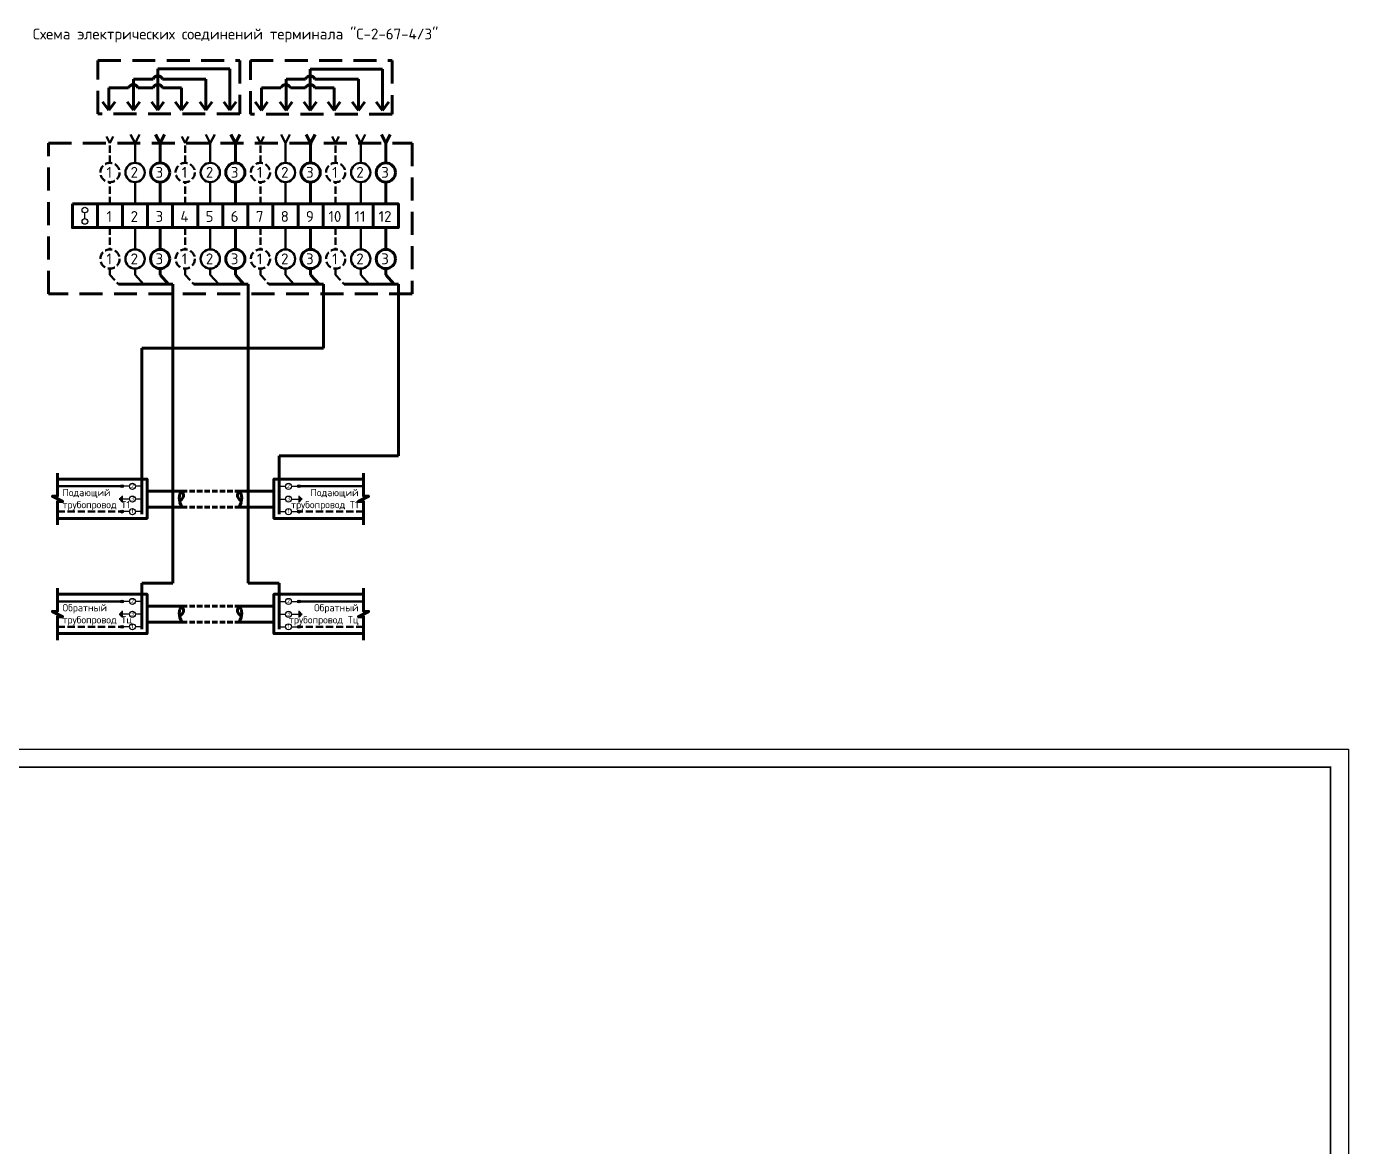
# Model space of a CAD drawing. Header units: millimetres. Extents: x -112426 to 6776, y 1218 to 38707.
# Drawn here: x 3909.3 to 4275.4, y 2582.5 to 2892.5 of the extents above; entities that cross this region are included whole.
import ezdxf

# ---------------------------------------------------------------- set-up
doc = ezdxf.new("R2010")
doc.units = ezdxf.units.MM
for name, pattern in [('ACAD_ISO04W100', [30, 24, -3, 0, -3]), ('DASHED', [7, 5, -2, 0]), ('DASHED2', [9.525, 6.35, -3.175])]:
    doc.linetypes.add(name, pattern=pattern)
for name, color, linetype, lineweight in [('Основной', 1, 'Continuous', 60), ('Размер 3.5', 250, 'Continuous', 35), ('Тонкие', 5, 'Continuous', 30), ('шриховка', 4, 'ACAD_ISO04W100', 15)]:
    doc.layers.add(name, color=color, linetype=linetype, lineweight=lineweight)
doc.styles.add('-ISOCPEUR-', font='isocpeur.TTF')

msp = doc.modelspace()

# ---------------------------------------------------------------- hatches: boundary and pattern name
at = {"layer": 'шриховка', "linetype": 'DASHED2'}
h = msp.add_hatch(color=4, dxfattribs=at)
h.dxf.hatch_style = 1
edge = h.paths.add_edge_path()
edge.add_arc((3935.779, 2765.226), 0.387, 0, 360)
h = msp.add_hatch(color=4, dxfattribs=at)
h.dxf.hatch_style = 1
edge = h.paths.add_edge_path()
edge.add_arc((3984.82, 2765.226), 0.387, 180, 540, ccw=False)
h = msp.add_hatch(color=4, dxfattribs=at)
h.dxf.hatch_style = 1
edge = h.paths.add_edge_path()
edge.add_arc((3935.779, 2758.211), 0.387, 0, 360)
h = msp.add_hatch(color=4, dxfattribs=at)
h.dxf.hatch_style = 1
edge = h.paths.add_edge_path()
edge.add_arc((3984.82, 2758.211), 0.387, 180, 540, ccw=False)
h = msp.add_hatch(color=4, dxfattribs=at)
h.dxf.hatch_style = 1
edge = h.paths.add_edge_path()
edge.add_arc((3935.779, 2733.358), 0.387, 0, 360)
h = msp.add_hatch(color=4, dxfattribs=at)
h.dxf.hatch_style = 1
edge = h.paths.add_edge_path()
edge.add_arc((3984.82, 2733.358), 0.387, 180, 540, ccw=False)
h = msp.add_hatch(color=4, dxfattribs=at)
h.dxf.hatch_style = 1
edge = h.paths.add_edge_path()
edge.add_arc((3935.779, 2726.343), 0.387, 0, 360)
h = msp.add_hatch(color=4, dxfattribs=at)
h.dxf.hatch_style = 1
edge = h.paths.add_edge_path()
edge.add_arc((3984.82, 2726.343), 0.387, 180, 540, ccw=False)

# ---------------------------------------------------------------- linework, layer by layer
msp.add_line((3925.521, 2839.302), (3925.521, 2840.901))
at = {"lineweight": 100}
for p, q in [((3934.811, 2821.199), (3949.884, 2821.199)), ((3949.884, 2821.199), (3949.884, 2738.412)), ((3955.642, 2821.199), (3970.715, 2821.199)), ((3970.715, 2821.199), (3970.715, 2738.412)), ((3976.474, 2821.199), (3991.547, 2821.199)), ((3991.547, 2821.199), (3991.547, 2803.411)), ((3997.305, 2821.199), (4012.378, 2821.199)), ((4012.378, 2821.199), (4012.378, 2773.665)), ((3991.547, 2803.411), (3941.25, 2803.411)), ((3941.25, 2803.411), (3941.25, 2757.531)), ((4012.378, 2773.665), (3979.35, 2773.665)), ((3979.35, 2773.665), (3979.35, 2757.531)), ((3949.884, 2738.412), (3941.25, 2738.412)), ((3941.25, 2738.412), (3941.25, 2725.663)), ((3970.715, 2738.412), (3979.35, 2738.412)), ((3979.35, 2738.412), (3979.35, 2725.663))]:
    msp.add_line(p, q, dxfattribs=at)
msp.add_lwpolyline([(3086.434, 2692.459), (4275.434, 2692.459), (4275.434, 2272.459), (3086.434, 2272.459)], close=True)
at = {"const_width": 0.5}
msp.add_lwpolyline([(3106.434, 2687.459), (4270.434, 2687.459), (4270.434, 2277.459), (3106.434, 2277.459)], close=True, dxfattribs=at)
for centre in [(3925.521, 2841.683), (3925.521, 2838.521)]:
    msp.add_circle(centre, 0.781)
at = {"layer": 'Основной'}
for p, q in [((3938.999, 2869.333), (3938.999, 2877.94)), ((3938.999, 2877.94), (3944.413, 2877.94)), ((3945.682, 2869.333), (3945.682, 2880.782)), ((3945.682, 2880.782), (3965.695, 2880.782)), ((3947.019, 2877.94), (3959.049, 2877.94)), ((3959.049, 2869.333), (3959.049, 2877.94)), ((3965.695, 2869.333), (3965.695, 2880.782)), ((3981.209, 2869.266), (3981.209, 2877.873)), ((3981.209, 2877.873), (3986.622, 2877.873)), ((3987.892, 2869.266), (3987.892, 2880.715)), ((3987.892, 2880.715), (4007.905, 2880.715)), ((3989.229, 2877.873), (4001.259, 2877.873)), ((4001.259, 2869.266), (4001.259, 2877.873)), ((4007.905, 2869.266), (4007.905, 2880.715)), ((3932.169, 2869.333), (3932.169, 2875.541)), ((3932.169, 2875.541), (3937.601, 2875.541)), ((3940.208, 2875.541), (3944.413, 2875.541)), ((3947.019, 2875.541), (3952.292, 2875.541)), ((3952.292, 2869.333), (3952.292, 2875.541)), ((3974.379, 2869.266), (3974.379, 2875.474)), ((3974.379, 2875.474), (3979.81, 2875.474)), ((3982.417, 2875.474), (3986.622, 2875.474)), ((3989.229, 2875.474), (3994.501, 2875.474)), ((3994.501, 2869.266), (3994.501, 2875.474)), ((3930.427, 2871.669), (3932.169, 2869.333)), ((3933.912, 2871.669), (3932.169, 2869.333)), ((3937.257, 2871.669), (3938.999, 2869.333)), ((3940.741, 2871.669), (3938.999, 2869.333)), ((3943.94, 2871.669), (3945.682, 2869.333)), ((3947.425, 2871.669), (3945.682, 2869.333)), ((3950.55, 2871.669), (3952.292, 2869.333)), ((3954.034, 2871.669), (3952.292, 2869.333)), ((3957.307, 2871.669), (3959.049, 2869.333)), ((3960.791, 2871.669), (3959.049, 2869.333)), ((3963.953, 2871.669), (3965.695, 2869.333)), ((3967.437, 2871.669), (3965.695, 2869.333)), ((3972.637, 2871.602), (3974.379, 2869.266)), ((3976.121, 2871.602), (3974.379, 2869.266)), ((3979.466, 2871.602), (3981.209, 2869.266)), ((3982.951, 2871.602), (3981.209, 2869.266)), ((3986.15, 2871.602), (3987.892, 2869.266)), ((3989.634, 2871.602), (3987.892, 2869.266)), ((3992.759, 2871.602), (3994.501, 2869.266)), ((3996.244, 2871.602), (3994.501, 2869.266)), ((3999.517, 2871.602), (4001.259, 2869.266)), ((4003.001, 2871.602), (4001.259, 2869.266)), ((4006.163, 2871.602), (4007.905, 2869.266)), ((4009.647, 2871.602), (4007.905, 2869.266)), ((3917.931, 2768.873), (3917.931, 2767.216)), ((4002.669, 2768.873), (4002.669, 2767.216)), ((3942.742, 2763.9), (3952.357, 2763.9)), ((3942.742, 2759.48), (3942.742, 2763.9)), ((3977.858, 2763.9), (3968.243, 2763.9)), ((3977.858, 2759.48), (3977.858, 2763.9)), ((3952.357, 2759.48), (3942.742, 2759.48)), ((3968.243, 2759.48), (3977.858, 2759.48)), ((3917.931, 2756.33), (3917.931, 2754.506)), ((4002.669, 2756.33), (4002.669, 2754.506)), ((3917.931, 2737.005), (3917.931, 2735.347)), ((4002.669, 2737.005), (4002.669, 2735.347)), ((3942.742, 2732.032), (3952.357, 2732.032)), ((3942.742, 2727.611), (3942.742, 2732.032)), ((3977.858, 2732.032), (3968.243, 2732.032)), ((3977.858, 2727.611), (3977.858, 2732.032)), ((3952.357, 2727.611), (3942.742, 2727.611)), ((3968.243, 2727.611), (3977.858, 2727.611)), ((3917.931, 2724.461), (3917.931, 2722.638)), ((4002.669, 2724.461), (4002.669, 2722.638))]:
    msp.add_line(p, q, dxfattribs=at)
at = {"layer": 'Основной', "color": 162, "linetype": 'DASHED', "lineweight": 50, "ltscale": 0.4, "true_color": 0x0520d1}
for p, q in [((3932.464, 2860.217), (3931.226, 2862.601)), ((3932.464, 2860.217), (3933.702, 2862.601)), ((3932.464, 2854.738), (3932.464, 2860.217)), ((3953.296, 2860.217), (3952.057, 2862.601)), ((3953.296, 2860.217), (3954.534, 2862.601)), ((3953.296, 2854.738), (3953.296, 2860.217)), ((3974.127, 2860.217), (3972.889, 2862.601)), ((3974.127, 2860.217), (3975.365, 2862.601)), ((3974.127, 2854.738), (3974.127, 2860.217)), ((3994.958, 2860.217), (3993.72, 2862.601)), ((3994.958, 2860.217), (3996.196, 2862.601)), ((3994.958, 2854.738), (3994.958, 2860.217)), ((3932.464, 2843.363), (3932.464, 2849.408)), ((3953.296, 2843.363), (3953.296, 2849.408)), ((3974.127, 2843.363), (3974.127, 2849.408)), ((3994.958, 2843.363), (3994.958, 2849.408)), ((3932.464, 2836.84), (3932.464, 2830.795)), ((3953.296, 2836.84), (3953.296, 2830.795)), ((3974.127, 2836.84), (3974.127, 2830.795)), ((3994.958, 2836.84), (3994.958, 2830.795)), ((3932.464, 2825.465), (3932.464, 2823.714)), ((3932.464, 2823.714), (3934.811, 2821.199)), ((3953.296, 2825.465), (3953.296, 2823.714)), ((3953.296, 2823.714), (3955.642, 2821.199)), ((3974.127, 2825.465), (3974.127, 2823.714)), ((3974.127, 2823.714), (3976.474, 2821.199)), ((3994.958, 2825.465), (3994.958, 2823.714)), ((3994.958, 2823.714), (3997.305, 2821.199))]:
    msp.add_line(p, q, dxfattribs=at)
at = {"layer": 'Основной', "color": 32, "lineweight": 50, "ltscale": 0.15, "true_color": 0xcd6928}
for p, q in [((3939.408, 2860.217), (3938.17, 2862.601)), ((3939.408, 2860.217), (3940.646, 2862.601)), ((3939.408, 2854.738), (3939.408, 2860.217)), ((3960.239, 2860.217), (3959.001, 2862.601)), ((3960.239, 2860.217), (3961.477, 2862.601)), ((3960.239, 2854.738), (3960.239, 2860.217)), ((3981.07, 2860.217), (3979.832, 2862.601)), ((3981.07, 2860.217), (3982.308, 2862.601)), ((3981.07, 2854.738), (3981.07, 2860.217)), ((4001.902, 2860.217), (4000.663, 2862.601)), ((4001.902, 2860.217), (4003.14, 2862.601)), ((4001.902, 2854.738), (4001.902, 2860.217)), ((3939.408, 2843.363), (3939.408, 2849.408)), ((3960.239, 2843.363), (3960.239, 2849.408)), ((3981.07, 2843.363), (3981.07, 2849.408)), ((4001.902, 2843.363), (4001.902, 2849.408)), ((3939.408, 2836.84), (3939.408, 2830.795)), ((3960.239, 2836.84), (3960.239, 2830.795)), ((3981.07, 2836.84), (3981.07, 2830.795)), ((4001.902, 2836.84), (4001.902, 2830.795)), ((3939.408, 2825.465), (3939.408, 2823.714)), ((3939.408, 2823.714), (3941.755, 2821.199)), ((3960.239, 2825.465), (3960.239, 2823.714)), ((3960.239, 2823.714), (3962.586, 2821.199)), ((3981.07, 2825.465), (3981.07, 2823.714)), ((3981.07, 2823.714), (3983.417, 2821.199)), ((4001.902, 2825.465), (4001.902, 2823.714)), ((4001.902, 2823.714), (4004.248, 2821.199))]:
    msp.add_line(p, q, dxfattribs=at)
at = {"layer": 'Основной', "color": 2, "true_color": 0xf1eb1f}
for p, q in [((3946.352, 2860.217), (3945.114, 2862.601)), ((3946.352, 2860.217), (3947.59, 2862.601)), ((3946.352, 2854.738), (3946.352, 2860.217)), ((3967.183, 2860.217), (3965.945, 2862.601)), ((3967.183, 2860.217), (3968.421, 2862.601)), ((3967.183, 2854.738), (3967.183, 2860.217)), ((3988.014, 2860.217), (3986.776, 2862.601)), ((3988.014, 2860.217), (3989.252, 2862.601)), ((3988.014, 2854.738), (3988.014, 2860.217)), ((4008.845, 2860.217), (4007.607, 2862.601)), ((4008.845, 2860.217), (4010.083, 2862.601)), ((4008.845, 2854.738), (4008.845, 2860.217)), ((3946.352, 2843.363), (3946.352, 2849.408)), ((3967.183, 2843.363), (3967.183, 2849.408)), ((3988.014, 2843.363), (3988.014, 2849.408)), ((4008.845, 2843.363), (4008.845, 2849.408)), ((3946.352, 2836.84), (3946.352, 2830.795)), ((3967.183, 2836.84), (3967.183, 2830.795)), ((3988.014, 2836.84), (3988.014, 2830.795)), ((4008.845, 2836.84), (4008.845, 2830.795)), ((3946.352, 2825.465), (3946.352, 2823.714)), ((3946.352, 2823.714), (3948.699, 2821.199)), ((3967.183, 2825.465), (3967.183, 2823.714)), ((3967.183, 2823.714), (3969.53, 2821.199)), ((3988.014, 2825.465), (3988.014, 2823.714)), ((3988.014, 2823.714), (3990.361, 2821.199)), ((4008.845, 2825.465), (4008.845, 2823.714)), ((4008.845, 2823.714), (4011.192, 2821.199))]:
    msp.add_line(p, q, dxfattribs=at)
at = {"layer": 'Основной', "linetype": 'DASHED', "ltscale": 0.3}
for p, q in [((3952.357, 2763.9), (3968.243, 2763.9)), ((3952.357, 2759.48), (3968.243, 2759.48)), ((3952.357, 2732.032), (3968.243, 2732.032)), ((3952.357, 2727.611), (3968.243, 2727.611))]:
    msp.add_line(p, q, dxfattribs=at)
at = {"layer": 'Основной', "linetype": 'DASHED2'}
for points in [[(3929.141, 2883.094), (3968.395, 2883.094), (3968.395, 2868.302), (3929.141, 2868.302)], [(3971.35, 2883.027), (4010.605, 2883.027), (4010.605, 2868.235), (3971.35, 2868.235)], [(3915.464, 2860.217), (4016.147, 2860.217), (4016.147, 2818.489), (3915.464, 2818.489)]]:
    msp.add_lwpolyline(points, close=True, dxfattribs=at)
at = {"layer": 'Основной'}
for points in [[(3922.049, 2843.363), (3928.992, 2843.363), (3928.992, 2836.84), (3922.049, 2836.84)], [(3928.992, 2843.363), (3935.936, 2843.363), (3935.936, 2836.84), (3928.992, 2836.84)], [(3935.936, 2843.363), (3942.88, 2843.363), (3942.88, 2836.84), (3935.936, 2836.84)], [(3942.88, 2843.363), (3949.824, 2843.363), (3949.824, 2836.84), (3942.88, 2836.84)], [(3949.824, 2843.363), (3956.767, 2843.363), (3956.767, 2836.84), (3949.824, 2836.84)], [(3956.767, 2843.363), (3963.711, 2843.363), (3963.711, 2836.84), (3956.767, 2836.84)], [(3963.711, 2843.363), (3970.655, 2843.363), (3970.655, 2836.84), (3963.711, 2836.84)], [(3970.655, 2843.363), (3977.599, 2843.363), (3977.599, 2836.84), (3970.655, 2836.84)], [(3977.599, 2843.363), (3984.542, 2843.363), (3984.542, 2836.84), (3977.599, 2836.84)], [(3984.542, 2843.363), (3991.486, 2843.363), (3991.486, 2836.84), (3984.542, 2836.84)], [(3991.486, 2843.363), (3998.43, 2843.363), (3998.43, 2836.84), (3991.486, 2836.84)], [(3998.43, 2843.363), (4005.373, 2843.363), (4005.373, 2836.84), (3998.43, 2836.84)], [(4005.373, 2843.363), (4012.317, 2843.363), (4012.317, 2836.84), (4005.373, 2836.84)], [(3917.931, 2767.216), (3942.742, 2767.216), (3942.742, 2756.33), (3917.931, 2756.33), (3917.931, 2760.972), (3919.368, 2760.972), (3916.494, 2762.464), (3917.931, 2762.464)], [(4002.669, 2767.216), (3977.858, 2767.216), (3977.858, 2756.33), (4002.669, 2756.33), (4002.669, 2760.972), (4001.232, 2760.972), (4004.105, 2762.464), (4002.669, 2762.464)], [(3917.931, 2735.347), (3942.742, 2735.347), (3942.742, 2724.461), (3917.931, 2724.461), (3917.931, 2729.103), (3919.368, 2729.103), (3916.494, 2730.595), (3917.931, 2730.595)], [(4002.669, 2735.347), (3977.858, 2735.347), (3977.858, 2724.461), (4002.669, 2724.461), (4002.669, 2729.103), (4001.232, 2729.103), (4004.105, 2730.595), (4002.669, 2730.595)]]:
    msp.add_lwpolyline(points, close=True, dxfattribs=at)
at = {"layer": 'Основной', "color": 32, "lineweight": 50, "ltscale": 0.15, "true_color": 0xcd6928}
for points in [[(3935.393, 2765.226), (3917.931, 2765.226)], [(3985.207, 2765.226), (4002.669, 2765.226)], [(3935.393, 2733.358), (3917.931, 2733.358)], [(3985.207, 2733.358), (4002.669, 2733.358)]]:
    msp.add_lwpolyline(points, dxfattribs=at)
at = {"layer": 'Основной', "color": 162, "linetype": 'DASHED', "lineweight": 50, "ltscale": 0.4, "true_color": 0x0520d1}
for points in [[(3917.931, 2758.211), (3935.393, 2758.211)], [(4002.669, 2758.211), (3985.207, 2758.211)], [(3917.931, 2726.343), (3935.393, 2726.343)], [(4002.669, 2726.343), (3985.207, 2726.343)]]:
    msp.add_lwpolyline(points, dxfattribs=at)
for centre in [(3932.464, 2852.073), (3953.296, 2852.073), (3974.127, 2852.073), (3994.958, 2852.073), (3932.464, 2828.13), (3953.296, 2828.13), (3974.127, 2828.13), (3994.958, 2828.13)]:
    msp.add_circle(centre, 2.665, dxfattribs=at)
at = {"layer": 'Основной', "color": 32, "lineweight": 50, "ltscale": 0.15, "true_color": 0xcd6928}
for centre in [(3939.408, 2852.073), (3960.239, 2852.073), (3981.07, 2852.073), (4001.902, 2852.073), (3939.408, 2828.13), (3960.239, 2828.13), (3981.07, 2828.13), (4001.902, 2828.13)]:
    msp.add_circle(centre, 2.665, dxfattribs=at)
at = {"layer": 'Основной', "color": 2, "true_color": 0xf1eb1f}
for centre in [(3946.352, 2852.073), (3967.183, 2852.073), (3988.014, 2852.073), (4008.845, 2852.073), (3946.352, 2828.13), (3967.183, 2828.13), (3988.014, 2828.13), (4008.845, 2828.13)]:
    msp.add_circle(centre, 2.665, dxfattribs=at)
at = {"layer": 'Основной'}
for centre in [(3945.716, 2877.441), (3987.925, 2877.374), (3938.904, 2875.042), (3945.716, 2875.042), (3981.114, 2874.975), (3987.925, 2874.975)]:
    msp.add_arc(centre, 1.396, 20.94512, 159.05488, dxfattribs=at)
for points in [[(3952.357, 2759.48), (3951.641, 2762.097), (3952.027, 2763.403), (3952.357, 2763.9)], [(3952.357, 2763.9), (3952.825, 2762.523), (3952.548, 2761.887), (3951.73, 2761.164)], [(3968.243, 2763.9), (3967.775, 2762.523), (3968.052, 2761.887), (3968.87, 2761.164)], [(3968.243, 2759.48), (3968.958, 2762.097), (3968.572, 2763.403), (3968.243, 2763.9)], [(3952.357, 2727.611), (3951.641, 2730.229), (3952.027, 2731.534), (3952.357, 2732.032)], [(3952.357, 2732.032), (3952.825, 2730.655), (3952.548, 2730.019), (3951.73, 2729.296)], [(3968.243, 2732.032), (3967.775, 2730.655), (3968.052, 2730.019), (3968.87, 2729.296)], [(3968.243, 2727.611), (3968.958, 2730.229), (3968.572, 2731.534), (3968.243, 2732.032)]]:
    msp.add_spline(points, degree=3, dxfattribs=at)
at = {"layer": 'Тонкие'}
for points in [[(3937.859, 2765.226), (3936.166, 2765.226)], [(3941.25, 2765.226), (3939.537, 2765.226)], [(3979.35, 2765.226), (3981.063, 2765.226)], [(3982.74, 2765.226), (3984.433, 2765.226)], [(3935.116, 2761.923), (3935.116, 2761.426)], [(3935.337, 2762.089), (3935.337, 2761.26)], [(3935.503, 2762.255), (3935.503, 2761.095)], [(3935.669, 2762.421), (3935.669, 2760.929)], [(3935.835, 2762.587), (3935.835, 2760.763)], [(3937.859, 2761.675), (3935.835, 2761.675)], [(3941.25, 2761.69), (3939.537, 2761.69)], [(3979.35, 2761.69), (3981.063, 2761.69)], [(3982.74, 2761.675), (3984.765, 2761.675)], [(3984.765, 2762.587), (3984.765, 2760.763)], [(3984.931, 2762.421), (3984.931, 2760.929)], [(3985.097, 2762.255), (3985.097, 2761.095)], [(3985.262, 2762.089), (3985.262, 2761.26)], [(3985.483, 2761.923), (3985.483, 2761.426)], [(3937.859, 2758.21), (3936.166, 2758.209)], [(3941.25, 2758.209), (3939.537, 2758.209)], [(3979.35, 2758.209), (3981.063, 2758.209)], [(3982.74, 2758.21), (3984.433, 2758.209)], [(3937.859, 2733.358), (3936.166, 2733.358)], [(3941.25, 2733.358), (3939.537, 2733.358)], [(3979.35, 2733.358), (3981.063, 2733.358)], [(3982.74, 2733.358), (3984.433, 2733.358)], [(3935.116, 2730.055), (3935.116, 2729.558)], [(3935.337, 2730.221), (3935.337, 2729.392)], [(3935.503, 2730.387), (3935.503, 2729.226)], [(3935.669, 2730.552), (3935.669, 2729.06)], [(3935.835, 2730.718), (3935.835, 2728.895)], [(3937.859, 2729.806), (3935.835, 2729.806)], [(3941.25, 2729.822), (3939.537, 2729.822)], [(3979.35, 2729.822), (3981.063, 2729.822)], [(3982.74, 2729.806), (3984.765, 2729.806)], [(3984.765, 2730.718), (3984.765, 2728.895)], [(3984.931, 2730.552), (3984.931, 2729.06)], [(3985.097, 2730.387), (3985.097, 2729.226)], [(3985.262, 2730.221), (3985.262, 2729.392)], [(3985.483, 2730.055), (3985.483, 2729.558)], [(3937.859, 2726.341), (3936.166, 2726.34)], [(3941.25, 2726.34), (3939.537, 2726.34)], [(3979.35, 2726.34), (3981.063, 2726.34)], [(3982.74, 2726.341), (3984.433, 2726.34)]]:
    msp.add_lwpolyline(points, dxfattribs=at)
for centre, radius in [((3935.779, 2765.226), 0.387), ((3938.698, 2765.215), 0.839), ((3981.901, 2765.215), 0.839), ((3984.82, 2765.226), 0.387), ((3938.698, 2761.679), 0.839), ((3981.901, 2761.679), 0.839), ((3935.779, 2758.211), 0.387), ((3938.698, 2758.197), 0.839), ((3981.901, 2758.197), 0.839), ((3984.82, 2758.211), 0.387), ((3935.779, 2733.358), 0.387), ((3938.698, 2733.347), 0.839), ((3981.901, 2733.347), 0.839), ((3984.82, 2733.358), 0.387), ((3938.698, 2729.81), 0.839), ((3981.901, 2729.81), 0.839), ((3935.779, 2726.343), 0.387), ((3938.698, 2726.329), 0.839), ((3981.901, 2726.329), 0.839), ((3984.82, 2726.343), 0.387)]:
    msp.add_circle(centre, radius, dxfattribs=at)

# ---------------------------------------------------------------- texts
at = {"layer": 'Основной', "color": 2, "true_color": 0xf1eb1f, "char_height": 3, "attachment_point": 5, "style": '-ISOCPEUR-'}
for width, insert in [(1.04448, (3966.98, 2852.113)), (1.04448, (3987.811, 2852.113)), (3, (4008.642, 2852.113))]:
    msp.add_mtext_dynamic_manual_height_columns('3', width=width, gutter_width=13.808, heights=[0], dxfattribs=dict(at, insert=insert))
at = {"layer": 'Размер 3.5', "insert": (3911.104, 2891.908), "char_height": 3, "width": 145.94381, "attachment_point": 1, "style": '-ISOCPEUR-'}
msp.add_mtext('\\A1;{\\C7;Схема электрических соединений терминала "\\A0;\\C256;С-2-67-4/3\\A1;\\C7;"}', dxfattribs=at)
at = {"layer": 'Размер 3.5', "style": '-ISOCPEUR-'}
for s, width, insert, char_height, attachment_point in [('1', 1.04448, (3932.261, 2852.113), 3, 5), ('2', 1.04448, (3939.205, 2852.113), 3, 5), ('3', 1.04448, (3946.148, 2852.113), 3, 5), ('1', 1.04448, (3953.092, 2852.113), 3, 5), ('2', 3, (3960.036, 2852.113), 3, 5), ('1', 1.04448, (3973.923, 2852.113), 3, 5), ('2', 1.04448, (3980.867, 2852.113), 3, 5), ('1', 1.04448, (3994.754, 2852.113), 3, 5), ('2', 1.04448, (4001.698, 2852.113), 3, 5), ('1', 1.04448, (3932.261, 2839.899), 3, 5), ('2', 1.04448, (3939.205, 2839.899), 3, 5), ('3', 1.04448, (3946.148, 2839.899), 3, 5), ('4', 3, (3953.092, 2839.899), 3, 5), ('5', 3, (3960.036, 2839.899), 3, 5), ('6', 1.04448, (3966.98, 2839.899), 3, 5), ('7', 1.04448, (3973.923, 2839.899), 3, 5), ('8', 1.04448, (3980.867, 2839.899), 3, 5), ('9', 1.04448, (3987.811, 2839.899), 3, 5), ('10', 3, (3994.754, 2839.899), 3, 5), ('11', 3, (4001.698, 2839.899), 3, 5), ('12', 3, (4008.642, 2839.899), 3, 5), ('1', 1.04448, (3932.261, 2828.17), 3, 5), ('2', 1.04448, (3939.205, 2828.17), 3, 5), ('3', 1.04448, (3946.148, 2828.17), 3, 5), ('1', 1.04448, (3953.092, 2828.17), 3, 5), ('2', 3, (3960.036, 2828.17), 3, 5), ('3', 1.04448, (3966.98, 2828.17), 3, 5), ('1', 1.04448, (3973.923, 2828.17), 3, 5), ('2', 1.04448, (3980.867, 2828.17), 3, 5), ('3', 1.04448, (3987.811, 2828.17), 3, 5), ('1', 1.04448, (3994.754, 2828.17), 3, 5), ('2', 1.04448, (4001.698, 2828.17), 3, 5), ('3', 3, (4008.642, 2828.17), 3, 5), ('Подающий трубопровод Т1', 22.79177, (3919.302, 2761.537), 2, 4), ('2', 1.04448, (3938.698, 2765.319), 1.105, 5), ('2', 1.04448, (3981.901, 2765.319), 1.105, 5), ('Подающий трубопровод Т1', 22.79177, (4001.298, 2761.537), 2, 6), ('3', 1.04448, (3938.698, 2761.783), 1.105, 5), ('3', 1.04448, (3981.901, 2761.783), 1.105, 5), ('1', 1.04448, (3938.698, 2758.301), 1.105, 5), ('1', 1.04448, (3981.901, 2758.301), 1.105, 5), ('Обратный трубопровод Тц', 22.79177, (3919.302, 2729.669), 2, 4), ('2', 1.04448, (3938.698, 2733.451), 1.105, 5), ('2', 1.04448, (3981.901, 2733.451), 1.105, 5), ('Обратный трубопровод Тц', 22.79177, (4001.298, 2729.669), 2, 6), ('3', 1.04448, (3938.698, 2729.914), 1.105, 5), ('3', 1.04448, (3981.901, 2729.914), 1.105, 5), ('1', 1.04448, (3938.698, 2726.433), 1.105, 5), ('1', 1.04448, (3981.901, 2726.433), 1.105, 5)]:
    msp.add_mtext_dynamic_manual_height_columns(s, width=width, gutter_width=13.808, heights=[0], dxfattribs=dict(at, insert=insert, char_height=char_height, attachment_point=attachment_point))

doc.saveas('drawing.dxf')
